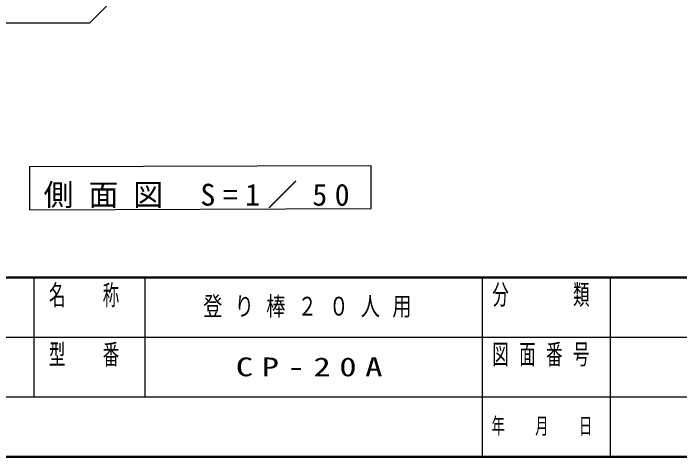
# Model space of a CAD drawing. Units: millimetres at full size; details may follow other scales. Extents: x -19540 to 57, y -990 to 13350.
# Drawn here: x -9495 to -5593, y 0 to 2596 of the extents above; entities that cross this region are included whole.
import ezdxf

# ---------------------------------------------------------------- set-up
doc = ezdxf.new("R2010")
doc.units = ezdxf.units.MM
doc.layers.add('A3図枠', color=7, linetype='Continuous', lineweight=25)
doc.layers.add('補助', color=2, linetype='Continuous', lineweight=13)
doc.layers.add('図面プロファイル', color=7, linetype='Continuous')
doc.styles.add('ＭＳ ゴシック', font='')
doc.styles.get('ＭＳ ゴシック').set_extended_font_data('MS Gothic')

msp = doc.modelspace()

# ---------------------------------------------------------------- linework, layer by layer
at = {"layer": 'A3図枠', "lineweight": 50}
for p, q in [((-19250, 1050), (0, 1050)), ((-19250, 0), (0, 0))]:
    msp.add_line(p, q, dxfattribs=at)
at = {"layer": 'A3図枠', "color": 211}
for p, q in [((-9375, 1050), (-9375, 350)), ((-6750, 1050), (-6750, 0)), ((-9375, 700), (-3500, 700)), ((-12125, 350), (0, 350))]:
    msp.add_line(p, q, dxfattribs=at)
at = {"layer": 'A3図枠'}
for p, q in [((-8725, 1050), (-8725, 350)), ((-6000, 1050), (-6000, 0)), ((-12125, 700), (-9375, 700))]:
    msp.add_line(p, q, dxfattribs=at)
at = {"layer": '補助', "lineweight": 25}
for p, q in [((-8570.616, 3018.934), (-9050, 2539.55)), ((-9200, 2539.55), (-9810.973, 2539.55)), ((-9050, 2539.55), (-9200, 2539.55))]:
    msp.add_line(p, q, dxfattribs=at)
msp.add_lwpolyline([(-9399.975, 1696.457), (-9399.975, 1446.457), (-7400.025, 1453.543), (-7400.025, 1703.543)], close=True, dxfattribs=at)

# ---------------------------------------------------------------- texts
at = {"layer": 'A3図枠', "color": 4, "style": 'ＭＳ ゴシック'}
for s, insert, char_height, attachment_point in [('\\T1.64;\\W0.6;名\u3000称', (-9050, 1005.138), 117.3, 2), ('\\T1.64;\\W0.6;分\u3000\u3000類', (-6375, 1008.333), 117.3, 2), ('\\T1.64;\\W0.6;型\u3000番', (-9050, 658.333), 117.3, 2), ('\\T1.64;\\W0.6;図面番号', (-6375, 658.333), 117.3, 2), ('\\T1.64;\\W0.6;年\u3000月\u3000日', (-6375, 175), 95.31, 5)]:
    msp.add_mtext(s, dxfattribs=dict(at, insert=insert, char_height=char_height, attachment_point=attachment_point))
at = {"layer": '図面プロファイル', "char_height": 110, "attachment_point": 5, "style": 'ＭＳ ゴシック'}
for s, insert in [('\\T1.64;\\W0.75;登り棒２０人用', (-7737.5, 875)), ('\\T1.5;\\W1.35;CP-20A', (-7737.5, 525))]:
    msp.add_mtext(s, dxfattribs=dict(at, insert=insert))
at = {"layer": '補助', "insert": (-8399.975, 1454.79), "char_height": 128.3, "attachment_point": 8, "style": 'ＭＳ ゴシック'}
msp.add_mtext('\\T1.5;側面図\\~S=1／50', dxfattribs=at)

doc.saveas('drawing.dxf')
